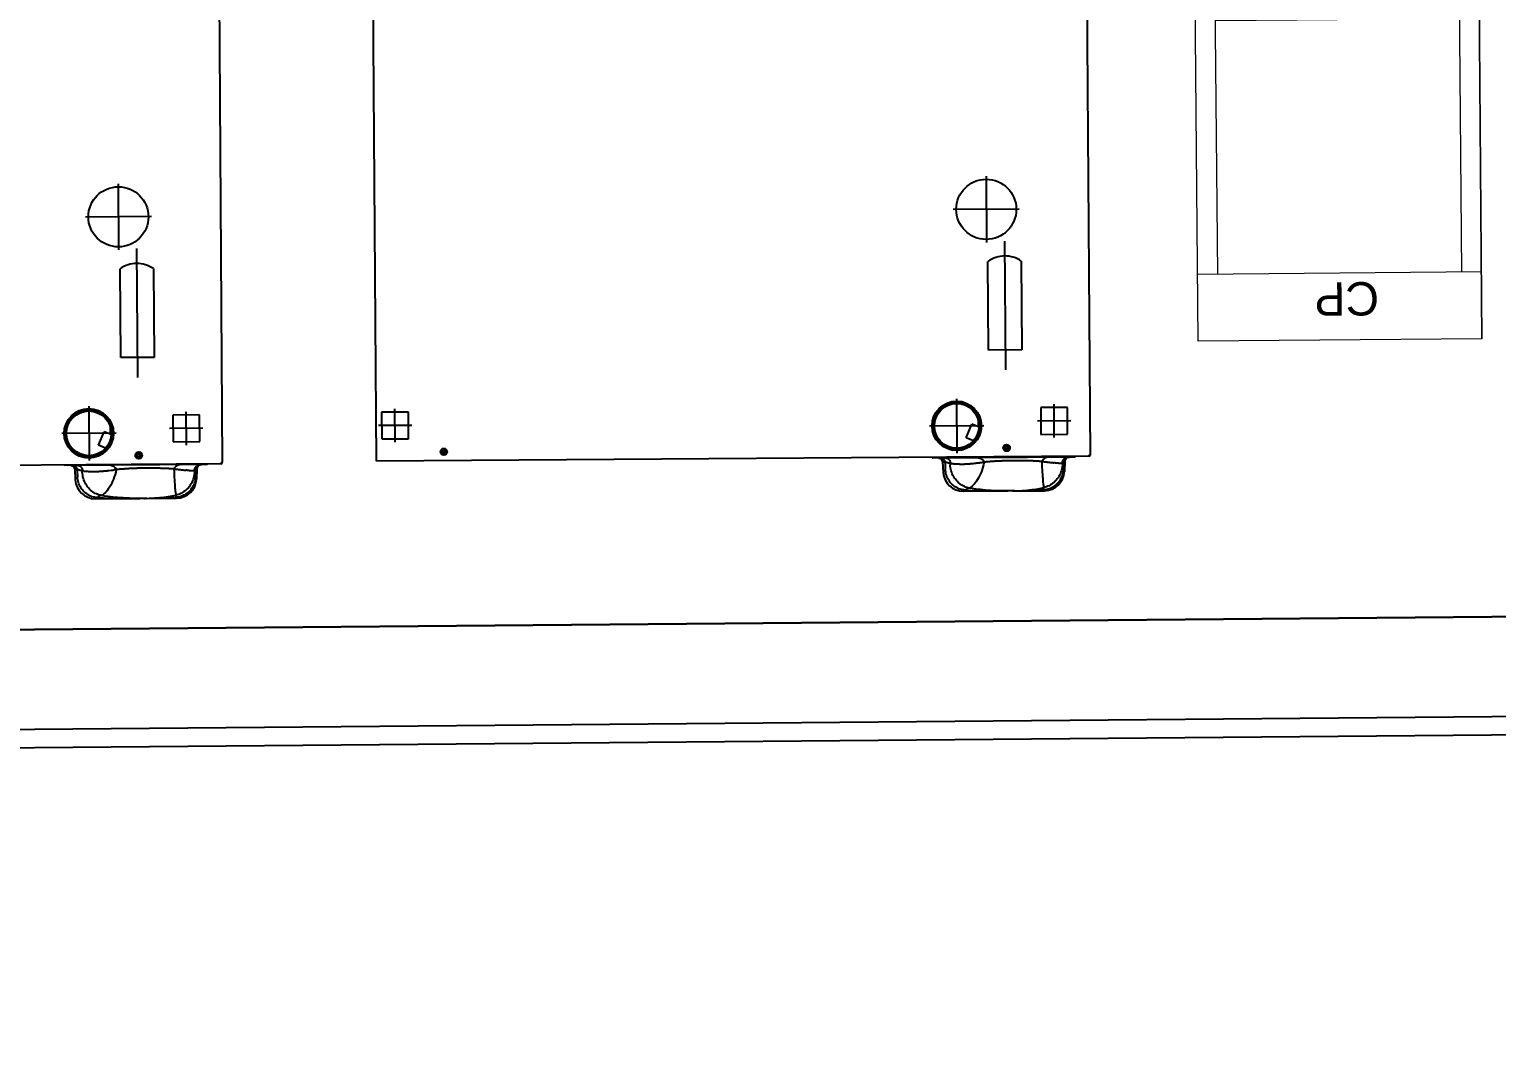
# Model space of a CAD drawing. Extents: x 306 to 2240, y 18 to 779.
# Drawn here: x 681.727 to 683.925, y 329.662 to 331.189 of the extents above; entities that cross this region are included whole.
import ezdxf

# ---------------------------------------------------------------- set-up
doc = ezdxf.new("R2010")
doc.units = 0
doc.header["$MEASUREMENT"] = 0
for name, pattern in [('DASHDOT', [25.4, 12.7, -6.35, 0, -6.35]), ('DASHED', [0.75, 0.5, -0.25]), ('DIVIDE', [1.25, 0.5, -0.25, 0, -0.25, 0, -0.25]), ('HIDDEN', [9.525, 6.35, -3.175])]:
    doc.linetypes.add(name, pattern=pattern)
for name, color, linetype in [('9-LAYOUT', 8, 'Continuous'), ('9-NÃO MACOM', 1, 'Continuous'), ('COTAS', 2, 'Continuous'), ('EQUIPOS', 1, 'Continuous'), ('MAMPOSTERIA', 6, 'Continuous'), ('TERRENO SEGUN TOPOGRAFO', 7, 'Continuous')]:
    doc.layers.add(name, color=color, linetype=linetype)
doc.styles.add('arial', font='arial.ttf')

# ---------------------------------------------------------------- blocks, each defined once
blk = doc.blocks.new('cuoccipasta')
at = {"layer": 'EQUIPOS', "color": 253, "lineweight": 0}
for p, q in [((-96.53, -257.2988), (-96.53, -256.5988)), ((-96.53, -256.5988), (-96.105, -256.5988)), ((-96.53, -256.5988), (-96.53, -257.2988)), ((-96.105, -256.5988), (-96.105, -257.2988)), ((-96.53, -256.6988), (-96.105, -256.6988)), ((-96.5, -257.2488), (-96.5, -256.6988)), ((-96.135, -256.6988), (-96.135, -257.2488)), ((-96.5, -257.078), (-96.135, -257.078)), ((-96.105, -257.2488), (-96.53, -257.2488)), ((-96.105, -257.2988), (-96.53, -257.2988))]:
    blk.add_line(p, q, dxfattribs=at)
at = {"layer": 'COTAS', "color": 253, "lineweight": 0, "insert": (-96.3764, -256.6351), "char_height": 0.05, "width": 0.20758, "attachment_point": 1, "style": 'arial'}
blk.add_mtext('CP', dxfattribs=at)
blk = doc.blocks.new('A$C34B55552')
at = {"layer": '9-LAYOUT'}
for p, q in [((-1.0112, 0.0431), (-1.0093, 0.0443)), ((-1.0093, 0.0443), (-1.0074, 0.0454)), ((-1.0074, 0.0454), (-1.0054, 0.0463)), ((-1.0054, 0.0463), (-1.0034, 0.0471)), ((-1.0034, 0.0471), (-1.0013, 0.0477)), ((-1.0013, 0.0477), (-0.9993, 0.0482)), ((-0.9533, 0.0528), (-1.0003, 0.0528)), ((-1, 0.0512), (-1.0002, 0.0524)), ((-0.9991, 0.0475), (-0.9993, 0.0482)), ((-0.9989, 0.0464), (-0.9991, 0.0475)), ((-0.9987, 0.0451), (-0.9989, 0.0464)), ((-0.9985, 0.0436), (-0.9987, 0.0451)), ((-0.9559, 0.0528), (-0.9523, 0.0528)), ((-0.9523, 0.0528), (-0.9533, 0.0528)), ((-0.953, 0.0528), (-0.9503, 0.0528)), ((-0.9503, 0.0528), (-0.9482, 0.0528)), ((-0.9482, 0.0528), (-0.9404, 0.0527)), ((-0.8787, 0.0528), (-0.9452, 0.0528)), ((-0.9404, 0.0527), (-0.9298, 0.0523)), ((-0.9298, 0.0523), (-0.9202, 0.0518)), ((-0.9202, 0.0518), (-0.9118, 0.0512)), ((-0.9118, 0.0512), (-0.9045, 0.0505)), ((-0.9045, 0.0505), (-0.898, 0.0497)), ((-0.898, 0.0497), (-0.8924, 0.0489)), ((-0.8936, 0.0437), (-0.892, 0.0451)), ((-0.8924, 0.0489), (-0.8875, 0.0481)), ((-0.892, 0.0451), (-0.8905, 0.0464)), ((-0.8905, 0.0464), (-0.889, 0.0473)), ((-0.889, 0.0473), (-0.8875, 0.0481)), ((-0.8875, 0.0481), (-0.885, 0.0492)), ((-0.8875, 0.0481), (-0.8857, 0.0477)), ((-0.8857, 0.0477), (-0.8839, 0.0471)), ((-0.885, 0.0492), (-0.883, 0.0502)), ((-0.8839, 0.0471), (-0.8821, 0.0465)), ((-0.883, 0.0502), (-0.8814, 0.0511)), ((-0.8821, 0.0465), (-0.8803, 0.0457)), ((-0.8814, 0.0511), (-0.8796, 0.0509)), ((-0.8803, 0.0457), (-0.8785, 0.0448)), ((-0.8796, 0.0509), (-0.8777, 0.0506)), ((-0.8785, 0.0448), (-0.8767, 0.0438)), ((-0.8777, 0.0506), (-0.8758, 0.0502)), ((-0.8758, 0.0502), (-0.874, 0.0497)), ((-0.874, 0.0497), (-0.8721, 0.049)), ((-0.8721, 0.049), (-0.8703, 0.0482)), ((-0.8703, 0.0482), (-0.8686, 0.0473)), ((-0.8686, 0.0473), (-0.8668, 0.0462)), ((-0.8668, 0.0462), (-0.8652, 0.0451)), ((-0.8652, 0.0451), (-0.8636, 0.0438)), ((-1.0311, 0.0092), (-1.0303, 0.0244)), ((-1.0265, 0.0203), (-1.0259, 0.0227)), ((-1.0259, 0.0227), (-1.0252, 0.025)), ((-1.0252, 0.025), (-1.0243, 0.0272)), ((-1.0243, 0.0272), (-1.0233, 0.0294)), ((-1.0233, 0.0294), (-1.0221, 0.0315)), ((-1.0221, 0.0315), (-1.0209, 0.0335)), ((-1.0209, 0.0335), (-1.0195, 0.0354)), ((-1.0195, 0.0354), (-1.018, 0.0372)), ((-1.018, 0.0372), (-1.0164, 0.0388)), ((-1.0164, 0.0388), (-1.0148, 0.0404)), ((-1.0148, 0.0404), (-1.013, 0.0418)), ((-1.013, 0.0418), (-1.0112, 0.0431)), ((-0.9983, 0.0418), (-0.9985, 0.0436)), ((-0.9981, 0.0397), (-0.9983, 0.0418)), ((-0.9979, 0.0373), (-0.9981, 0.0397)), ((-0.9977, 0.0347), (-0.9979, 0.0373)), ((-0.9975, 0.0318), (-0.9977, 0.0347)), ((-0.9973, 0.0286), (-0.9975, 0.0318)), ((-0.9972, 0.0252), (-0.9973, 0.0286)), ((-0.997, 0.0215), (-0.9972, 0.0252)), ((-0.9072, 0.0204), (-0.906, 0.0237)), ((-0.906, 0.0237), (-0.9046, 0.0269)), ((-0.9046, 0.0269), (-0.9032, 0.0299)), ((-0.9032, 0.0299), (-0.9017, 0.0328)), ((-0.9017, 0.0328), (-0.9001, 0.0354)), ((-0.9001, 0.0354), (-0.8985, 0.0378)), ((-0.8985, 0.0378), (-0.8969, 0.04)), ((-0.8969, 0.04), (-0.8953, 0.042)), ((-0.8953, 0.042), (-0.8936, 0.0437)), ((-0.8767, 0.0438), (-0.8749, 0.0426)), ((-0.8749, 0.0426), (-0.8732, 0.0413)), ((-0.8732, 0.0413), (-0.8716, 0.0399)), ((-0.8716, 0.0399), (-0.87, 0.0383)), ((-0.87, 0.0383), (-0.8684, 0.0366)), ((-0.8684, 0.0366), (-0.867, 0.0348)), ((-0.867, 0.0348), (-0.8657, 0.033)), ((-0.8657, 0.033), (-0.8645, 0.031)), ((-0.8645, 0.031), (-0.8634, 0.0289)), ((-0.8636, 0.0438), (-0.8621, 0.0424)), ((-0.8634, 0.0289), (-0.8624, 0.0268)), ((-0.8624, 0.0268), (-0.8615, 0.0246)), ((-0.8621, 0.0424), (-0.8606, 0.0409)), ((-0.8615, 0.0246), (-0.8608, 0.0223)), ((-0.8608, 0.0223), (-0.8602, 0.02)), ((-0.8606, 0.0409), (-0.8593, 0.0394)), ((-0.8593, 0.0394), (-0.858, 0.0377)), ((-0.858, 0.0377), (-0.8569, 0.036)), ((-0.8569, 0.036), (-0.8558, 0.0341)), ((-0.8558, 0.0341), (-0.8549, 0.0323)), ((-0.8549, 0.0323), (-0.8541, 0.0303)), ((-0.8541, 0.0303), (-0.8535, 0.0283)), ((-0.8535, 0.0283), (-0.8529, 0.0263)), ((-0.8529, 0.0263), (-0.8525, 0.0243)), ((-0.8525, 0.0243), (-0.8522, 0.0222)), ((-0.8522, 0.0222), (-0.852, 0.0201)), ((-0.8479, 0.0079), (-0.8487, 0.0244)), ((-1.069, -0.8424), (-1.069, 0)), ((-1.0672, 0), (-1.069, 0)), ((-1.0672, 0.0018), (0, 0.0018)), ((-1.0672, 0), (-1.0672, 0.0018)), ((-1.047, 0.0018), (-1.047, 0.0025)), ((-1.047, 0.0025), (-0.8325, 0.0025)), ((-1.0467, 0.0028), (-0.8328, 0.0028)), ((-1.0373, 0.0028), (-1.038, 0.0028)), ((-1.0369, 0.0028), (-1.0376, 0.0028)), ((-1.0366, 0.0029), (-1.0373, 0.0028)), ((-1.0362, 0.0029), (-1.0369, 0.0028)), ((-1.0358, 0.0028), (-1.0366, 0.0028)), ((-1.035, 0.0029), (-1.0358, 0.0028)), ((-1.0342, 0.0031), (-1.035, 0.0029)), ((-1.0335, 0.0034), (-1.0342, 0.0031)), ((-1.0327, 0.0037), (-1.0335, 0.0034)), ((-1.032, 0.004), (-1.0327, 0.0037)), ((-1.0314, 0.0045), (-1.032, 0.004)), ((-1.0307, 0.005), (-1.0314, 0.0045)), ((-1.0311, 0.0092), (-1.0311, 0.0086)), ((-1.0301, 0.0055), (-1.0307, 0.005)), ((-1.0296, 0.0061), (-1.0301, 0.0055)), ((-1.0291, 0.0067), (-1.0296, 0.0061)), ((-1.0293, 0.0109), (-1.0295, 0.0108)), ((-1.0292, 0.011), (-1.0293, 0.0109)), ((-1.029, 0.0111), (-1.0292, 0.011)), ((-1.0287, 0.0074), (-1.0291, 0.0067)), ((-1.0288, 0.0112), (-1.029, 0.0111)), ((-1.0286, 0.0114), (-1.0288, 0.0112)), ((-1.0283, 0.0081), (-1.0287, 0.0074)), ((-1.0284, 0.0115), (-1.0286, 0.0114)), ((-1.0281, 0.0117), (-1.0284, 0.0115)), ((-1.028, 0.0089), (-1.0283, 0.0081)), ((-1.0278, 0.0118), (-1.0281, 0.0117)), ((-1.0278, 0.0096), (-1.028, 0.0089)), ((-1.0275, 0.012), (-1.0278, 0.0118)), ((-1.0276, 0.0104), (-1.0278, 0.0096)), ((-1.0275, 0.0112), (-1.0276, 0.0104)), ((-1.0275, 0.0129), (-1.0273, 0.0154)), ((-1.0275, 0.012), (-1.0275, 0.0112)), ((-1.0273, 0.0154), (-1.027, 0.0179)), ((-1.027, 0.0179), (-1.0265, 0.0203)), ((-1.0139, 0.011), (-1.0145, 0.0111)), ((-1.0133, 0.0109), (-1.0139, 0.011)), ((-1.0127, 0.0108), (-1.0133, 0.0109)), ((-1.012, 0.0108), (-1.0127, 0.0108)), ((-1.0114, 0.0107), (-1.012, 0.0108)), ((-1.0108, 0.0106), (-1.0114, 0.0107)), ((-1.0102, 0.0105), (-1.0108, 0.0106)), ((-1.0095, 0.0104), (-1.0102, 0.0105)), ((-1.0089, 0.0104), (-1.0095, 0.0104)), ((-1.0082, 0.0103), (-1.0089, 0.0104)), ((-1.0076, 0.0102), (-1.0082, 0.0103)), ((-1.0069, 0.0101), (-1.0076, 0.0102)), ((-1.0062, 0.01), (-1.0069, 0.0101)), ((-1.0056, 0.01), (-1.0062, 0.01)), ((-1.0049, 0.0099), (-1.0056, 0.01)), ((-1.0042, 0.0098), (-1.0049, 0.0099)), ((-1.0035, 0.0097), (-1.0042, 0.0098)), ((-1.0028, 0.0097), (-1.0035, 0.0097)), ((-1.0022, 0.0096), (-1.0028, 0.0097)), ((-1.0015, 0.0095), (-1.0022, 0.0096)), ((-1.0008, 0.0095), (-1.0015, 0.0095)), ((-1.0001, 0.0094), (-1.0008, 0.0095)), ((-0.9994, 0.0093), (-1.0001, 0.0094)), ((-0.9987, 0.0093), (-0.9994, 0.0093)), ((-0.998, 0.0092), (-0.9987, 0.0093)), ((-0.9973, 0.0091), (-0.998, 0.0092)), ((-0.9966, 0.0091), (-0.9973, 0.0091)), ((-0.9968, 0.0176), (-0.997, 0.0215)), ((-0.9967, 0.0135), (-0.9968, 0.0176)), ((-0.9966, 0.0091), (-0.9967, 0.0135)), ((-0.957, 0.0028), (-0.957, 0.0018)), ((-0.952, 0.0028), (-0.952, 0.0018)), ((-0.9102, 0.0095), (-0.9093, 0.0132)), ((-0.9093, 0.0132), (-0.9083, 0.0169)), ((-0.9083, 0.0169), (-0.9072, 0.0204)), ((-0.906, 0.0099), (-0.9072, 0.0098)), ((-0.9053, 0.01), (-0.906, 0.0099)), ((-0.904, 0.0101), (-0.9053, 0.01)), ((-0.9026, 0.0103), (-0.904, 0.0101)), ((-0.899, 0.0106), (-0.9026, 0.0103)), ((-0.8982, 0.0107), (-0.899, 0.0106)), ((-0.8974, 0.0108), (-0.8982, 0.0107)), ((-0.8966, 0.0109), (-0.8974, 0.0108)), ((-0.8958, 0.011), (-0.8966, 0.0109)), ((-0.895, 0.011), (-0.8958, 0.011)), ((-0.8942, 0.0111), (-0.895, 0.011)), ((-0.8933, 0.0112), (-0.8942, 0.0111)), ((-0.8924, 0.0113), (-0.8933, 0.0112)), ((-0.8915, 0.0113), (-0.8924, 0.0113)), ((-0.8906, 0.0114), (-0.8915, 0.0113)), ((-0.8896, 0.0115), (-0.8906, 0.0114)), ((-0.8887, 0.0116), (-0.8896, 0.0115)), ((-0.8877, 0.0116), (-0.8887, 0.0116)), ((-0.8867, 0.0117), (-0.8877, 0.0116)), ((-0.8856, 0.0118), (-0.8867, 0.0117)), ((-0.8845, 0.0118), (-0.8856, 0.0118)), ((-0.8835, 0.0119), (-0.8845, 0.0118)), ((-0.8824, 0.0119), (-0.8835, 0.0119)), ((-0.8813, 0.012), (-0.8824, 0.0119)), ((-0.8802, 0.012), (-0.8813, 0.012)), ((-0.8791, 0.012), (-0.8802, 0.012)), ((-0.878, 0.012), (-0.8791, 0.012)), ((-0.8769, 0.012), (-0.878, 0.012)), ((-0.8758, 0.012), (-0.8769, 0.012)), ((-0.8747, 0.012), (-0.8758, 0.012)), ((-0.8737, 0.012), (-0.8747, 0.012)), ((-0.8726, 0.0119), (-0.8737, 0.012)), ((-0.8716, 0.0119), (-0.8726, 0.0119)), ((-0.8706, 0.0118), (-0.8716, 0.0119)), ((-0.8696, 0.0118), (-0.8706, 0.0118)), ((-0.8686, 0.0117), (-0.8696, 0.0118)), ((-0.8676, 0.0116), (-0.8686, 0.0117)), ((-0.8667, 0.0116), (-0.8676, 0.0116)), ((-0.8658, 0.0115), (-0.8667, 0.0116)), ((-0.8649, 0.0114), (-0.8658, 0.0115)), ((-0.864, 0.0113), (-0.8649, 0.0114)), ((-0.8631, 0.0113), (-0.864, 0.0113)), ((-0.8623, 0.0112), (-0.8631, 0.0113)), ((-0.8614, 0.0111), (-0.8623, 0.0112)), ((-0.8602, 0.02), (-0.8598, 0.0176)), ((-0.8598, 0.0176), (-0.8595, 0.0153)), ((-0.8595, 0.0153), (-0.8593, 0.0129)), ((-0.8515, 0.009), (-0.8516, 0.0091)), ((-0.8515, 0.009), (-0.8516, 0.0085)), ((-0.8516, 0.0085), (-0.8515, 0.0079)), ((-0.8515, 0.0079), (-0.8514, 0.0073)), ((-0.8514, 0.0073), (-0.8513, 0.0068)), ((-0.8513, 0.0068), (-0.8511, 0.0063)), ((-0.8511, 0.0063), (-0.8508, 0.0058)), ((-0.8507, 0.0088), (-0.8509, 0.0089)), ((-0.8508, 0.0058), (-0.8505, 0.0053)), ((-0.8505, 0.0088), (-0.8507, 0.0088)), ((-0.8503, 0.0087), (-0.8505, 0.0088)), ((-0.8505, 0.0053), (-0.8502, 0.0048)), ((-0.8501, 0.0087), (-0.8503, 0.0087)), ((-0.8502, 0.0048), (-0.8498, 0.0044)), ((-0.8499, 0.0086), (-0.8501, 0.0087)), ((-0.8497, 0.0086), (-0.8499, 0.0086)), ((-0.8498, 0.0044), (-0.8494, 0.0041)), ((-0.8495, 0.0085), (-0.8497, 0.0086)), ((-0.8493, 0.0085), (-0.8495, 0.0085)), ((-0.8494, 0.0041), (-0.8489, 0.0037)), ((-0.8492, 0.0084), (-0.8493, 0.0085)), ((-0.849, 0.0084), (-0.8492, 0.0084)), ((-0.8489, 0.0083), (-0.849, 0.0084)), ((-0.8487, 0.0083), (-0.8489, 0.0083)), ((-0.8489, 0.0037), (-0.8485, 0.0035)), ((-0.8486, 0.0083), (-0.8487, 0.0083)), ((-0.8485, 0.0082), (-0.8486, 0.0083)), ((-0.8484, 0.0082), (-0.8485, 0.0082)), ((-0.8485, 0.0035), (-0.848, 0.0032)), ((-0.8483, 0.0082), (-0.8484, 0.0082)), ((-0.8482, 0.0081), (-0.8483, 0.0082)), ((-0.8481, 0.0081), (-0.8482, 0.0081)), ((-0.848, 0.0081), (-0.8481, 0.0081)), ((-0.848, 0.008), (-0.848, 0.0081)), ((-0.8479, 0.008), (-0.848, 0.008)), ((-0.848, 0.0032), (-0.8475, 0.003)), ((-0.8479, 0.0085), (-0.8479, 0.0083)), ((-0.8479, 0.0083), (-0.8478, 0.0079)), ((-0.8479, 0.008), (-0.8479, 0.0083)), ((-0.8479, 0.0079), (-0.8479, 0.008)), ((-0.8479, 0.008), (-0.8479, 0.008)), ((-0.8479, 0.008), (-0.8479, 0.008)), ((-0.8477, 0.0074), (-0.8479, 0.008)), ((-0.8479, 0.0076), (-0.8479, 0.0079)), ((-0.8478, 0.0071), (-0.8479, 0.0076)), ((-0.8478, 0.0079), (-0.8477, 0.0074)), ((-0.8476, 0.0066), (-0.8478, 0.0071)), ((-0.8477, 0.0074), (-0.8476, 0.0068)), ((-0.8476, 0.0068), (-0.8477, 0.0074)), ((-0.8476, 0.0068), (-0.8474, 0.0063)), ((-0.8474, 0.0063), (-0.8476, 0.0068)), ((-0.8475, 0.0061), (-0.8476, 0.0066)), ((-0.8472, 0.0056), (-0.8475, 0.0061)), ((-0.8475, 0.003), (-0.8469, 0.0029)), ((-0.8474, 0.0063), (-0.8471, 0.0058)), ((-0.8471, 0.0058), (-0.8474, 0.0063)), ((-0.847, 0.0052), (-0.8472, 0.0056)), ((-0.8471, 0.0058), (-0.8468, 0.0053)), ((-0.8468, 0.0053), (-0.8471, 0.0058)), ((-0.8466, 0.0048), (-0.847, 0.0052)), ((-0.8469, 0.0029), (-0.8464, 0.0028)), ((-0.8468, 0.0053), (-0.8464, 0.0049)), ((-0.8464, 0.0049), (-0.8468, 0.0053)), ((-0.8463, 0.0044), (-0.8466, 0.0048)), ((-0.8464, 0.0049), (-0.846, 0.0044)), ((-0.846, 0.0044), (-0.8464, 0.0049)), ((-0.8464, 0.0028), (-0.8458, 0.0028)), ((-0.8459, 0.004), (-0.8463, 0.0044)), ((-0.8456, 0.0041), (-0.846, 0.0044)), ((-0.8455, 0.0037), (-0.8459, 0.004)), ((-0.8456, 0.0041), (-0.8452, 0.0037)), ((-0.8451, 0.0037), (-0.8456, 0.0041)), ((-0.845, 0.0034), (-0.8455, 0.0037)), ((-0.8446, 0.0035), (-0.8451, 0.0037)), ((-0.8445, 0.0032), (-0.845, 0.0034)), ((-0.8447, 0.0035), (-0.8441, 0.0032)), ((-0.8441, 0.0032), (-0.8446, 0.0035)), ((-0.844, 0.003), (-0.8445, 0.0032)), ((-0.8436, 0.003), (-0.8441, 0.0032)), ((-0.8441, 0.0032), (-0.8436, 0.003)), ((-0.8435, 0.0029), (-0.844, 0.003)), ((-0.843, 0.0029), (-0.8436, 0.003)), ((-0.8436, 0.003), (-0.843, 0.0029)), ((-0.843, 0.0028), (-0.8435, 0.0029)), ((-0.8424, 0.0028), (-0.843, 0.0029)), ((-0.843, 0.0029), (-0.8425, 0.0028)), ((-0.8424, 0.0028), (-0.843, 0.0028)), ((-0.8362, 0.0018), (-0.8362, 0.0025)), ((-0.8325, 0.0018), (-0.8325, 0.0025)), ((0, 0.0018), (0, -0.8424)), ((-0.947, -0.0111), (-0.947, -0.0123)), ((-0.9446, -0.0111), (-0.947, -0.0111)), ((-0.9446, -0.0123), (-0.947, -0.0123)), ((-0.9446, -0.0087), (-0.9446, -0.0111)), ((-0.9434, -0.0087), (-0.9446, -0.0087)), ((-0.9446, -0.0123), (-0.9446, -0.0147)), ((-0.9446, -0.0147), (-0.9434, -0.0147)), ((-0.9434, -0.0111), (-0.9434, -0.0087)), ((-0.941, -0.0111), (-0.9434, -0.0111)), ((-0.9434, -0.0147), (-0.9434, -0.0123)), ((-0.9434, -0.0123), (-0.941, -0.0123)), ((-0.941, -0.0123), (-0.941, -0.0111)), ((-0.8977, -0.0213), (-0.8958, -0.0221)), ((-0.896, -0.02), (-0.8966, -0.02)), ((-0.896, -0.0194), (-0.896, -0.02)), ((-0.8929, -0.0176), (-0.8929, -0.0165)), ((-0.8911, -0.0151), (-0.8908, -0.016)), ((-0.8908, -0.0174), (-0.8908, -0.016)), ((-0.8904, -0.0147), (-0.8898, -0.0166)), ((-0.8898, -0.0167), (-0.8898, -0.0166)), ((-0.8644, -0.0101), (-0.8577, -0.0101)), ((-0.8637, -0.0094), (-0.8602, -0.0094)), ((-0.8587, -0.0119), (-0.8533, -0.0119)), ((-0.1016, -0.0111), (-0.104, -0.0111)), ((-0.104, -0.0111), (-0.104, -0.0123)), ((-0.1016, -0.0123), (-0.104, -0.0123)), ((-0.1004, -0.0087), (-0.1016, -0.0087)), ((-0.1016, -0.0087), (-0.1016, -0.0111)), ((-0.1016, -0.0123), (-0.1016, -0.0147)), ((-0.1016, -0.0147), (-0.1004, -0.0147)), ((-0.1004, -0.0111), (-0.1004, -0.0087)), ((-0.098, -0.0111), (-0.1004, -0.0111)), ((-0.1004, -0.0123), (-0.098, -0.0123)), ((-0.1004, -0.0147), (-0.1004, -0.0123)), ((-0.098, -0.0123), (-0.098, -0.0111)), ((-0.9063, -0.0415), (-0.9044, -0.0423)), ((-0.9029, -0.043), (-0.8922, -0.0475)), ((-0.902, -0.0434), (-0.902, -0.0533)), ((-0.8943, -0.0227), (-0.8836, -0.0273)), ((-0.8836, -0.0273), (-0.8922, -0.0475)), ((-0.8384, -0.0251), (-0.8408, -0.0251)), ((-0.8373, -0.0269), (-0.8397, -0.0269)), ((-0.834, -0.0347), (-0.8361, -0.0347)), ((-0.902, -0.0582), (-0.902, -0.0629)), ((-0.8453, -0.0728), (-0.8397, -0.0635)), ((-0.8388, -0.062), (-0.837, -0.0629)), ((-0.8371, -0.0584), (-0.8353, -0.0593))]:
    blk.add_line(p, q, dxfattribs=at)
at = {"layer": '9-LAYOUT', "linetype": 'DIVIDE'}
blk.add_line((-1.069, 0.0018), (-1.069, 0.0018), dxfattribs=at)
at = {"layer": '9-LAYOUT', "linetype": 'DASHDOT'}
for p, q in [((-0.8695, -0.0859), (-0.8695, -0.0045)), ((-1.0155, -0.0266), (-1.0155, -0.0766)), ((-0.0283, -0.0266), (-0.0283, -0.0766)), ((-1.0405, -0.0516), (-0.9905, -0.0516)), ((-0.9102, -0.0452), (-0.8288, -0.0452)), ((-0.0533, -0.0516), (-0.0033, -0.0516)), ((-0.943, -0.3215), (-0.943, -0.1285)), ((-0.916, -0.4187), (-0.916, -0.3197)), ((-0.9655, -0.3692), (-0.8665, -0.3692))]:
    blk.add_line(p, q, dxfattribs=at)
at = {"layer": '9-LAYOUT', "linetype": 'DASHED'}
for p, q in [((-1.0355, -0.0316), (-1.0355, -0.0716)), ((-0.9955, -0.0316), (-1.0355, -0.0316)), ((-0.9955, -0.0716), (-0.9955, -0.0316)), ((-0.0083, -0.0316), (-0.0483, -0.0316)), ((-0.0483, -0.0316), (-0.0483, -0.0716)), ((-0.0083, -0.0716), (-0.0083, -0.0316)), ((-1.0355, -0.0716), (-0.9955, -0.0716)), ((-0.0483, -0.0716), (-0.0083, -0.0716)), ((-0.968, -0.1582), (-0.918, -0.1582)), ((-0.968, -0.2912), (-0.968, -0.1582)), ((-0.918, -0.1582), (-0.918, -0.2912))]:
    blk.add_line(p, q, dxfattribs=at)
at = {"layer": '9-LAYOUT'}
for points in [[(-1, 0.0512), (-1.0019, 0.051), (-1.0038, 0.0507), (-1.0058, 0.0502), (-1.0076, 0.0496), (-1.0095, 0.0489), (-1.0113, 0.0481), (-1.0131, 0.0472), (-1.0148, 0.0461), (-1.0164, 0.045), (-1.018, 0.0437), (-1.0195, 0.0423), (-1.0209, 0.0409), (-1.0222, 0.0393), (-1.0234, 0.0377), (-1.0246, 0.036), (-1.0256, 0.0342), (-1.0265, 0.0323), (-1.0273, 0.0304), (-1.028, 0.0284), (-1.0285, 0.0264), (-1.0289, 0.0243), (-1.0292, 0.0222), (-1.0294, 0.0201)], [(-0.9559, 0.0528), (-0.9685, 0.0526), (-0.9796, 0.0523), (-0.9899, 0.0518), (-1, 0.0512)], [(-1, 0.0512), (-0.9998, 0.0503), (-0.9995, 0.0493), (-0.9993, 0.0482)], [(-0.9531, 0.0528), (-0.959, 0.0527), (-0.967, 0.0523), (-0.9744, 0.0518), (-0.9813, 0.0511), (-0.9877, 0.0503), (-0.9936, 0.0493), (-0.9993, 0.0482)], [(-0.9531, 0.0528), (-0.9521, 0.0528), (-0.9493, 0.0528), (-0.9482, 0.0528)], [(-0.9482, 0.0528), (-0.9471, 0.0528), (-0.9452, 0.0528)], [(-0.8814, 0.0511), (-0.8906, 0.0516), (-0.9011, 0.052), (-0.9129, 0.0523), (-0.9263, 0.0526), (-0.9414, 0.0528), (-0.9452, 0.0528)], [(-0.8787, 0.0528), (-0.8788, 0.0527), (-0.8791, 0.0525), (-0.8797, 0.0522), (-0.8804, 0.0517), (-0.8814, 0.0511)], [(-1.0366, 0.0029), (-1.0359, 0.0031), (-1.0352, 0.0034), (-1.0346, 0.0037), (-1.034, 0.004), (-1.0334, 0.0045), (-1.0329, 0.005), (-1.0325, 0.0055), (-1.0321, 0.0061), (-1.0317, 0.0067), (-1.0315, 0.0073), (-1.0313, 0.0079), (-1.0311, 0.0086)], [(-1.0362, 0.0029), (-1.0356, 0.0031), (-1.0349, 0.0033), (-1.0343, 0.0035), (-1.0337, 0.0038), (-1.0331, 0.0042), (-1.0325, 0.0046), (-1.032, 0.0051), (-1.0316, 0.0056), (-1.0312, 0.0061), (-1.0308, 0.0067), (-1.0305, 0.0073), (-1.0302, 0.0079), (-1.03, 0.0086), (-1.0299, 0.0093), (-1.0298, 0.0099), (-1.0297, 0.0106)], [(-1.0311, 0.0092), (-1.0311, 0.0093), (-1.031, 0.0093), (-1.031, 0.0094), (-1.031, 0.0094), (-1.031, 0.0094), (-1.031, 0.0095), (-1.0309, 0.0095), (-1.0309, 0.0096), (-1.0309, 0.0096), (-1.0308, 0.0097), (-1.0308, 0.0097), (-1.0307, 0.0098), (-1.0307, 0.0098), (-1.0306, 0.0099), (-1.0305, 0.0099), (-1.0305, 0.01), (-1.0304, 0.0101), (-1.0303, 0.0101), (-1.0302, 0.0102), (-1.0302, 0.0103), (-1.0301, 0.0103), (-1.03, 0.0104), (-1.0299, 0.0105), (-1.0297, 0.0106)], [(-1.0294, 0.0201), (-1.0295, 0.0172), (-1.0296, 0.0145), (-1.0297, 0.0118)], [(-1.0297, 0.0106), (-1.0297, 0.0113), (-1.0297, 0.0118)], [(-1.0297, 0.0106), (-1.0296, 0.0107), (-1.0295, 0.0108)], [(-1.0275, 0.0129), (-1.0275, 0.0124), (-1.0275, 0.012)], [(-1.0275, 0.012), (-1.0274, 0.0121), (-1.0273, 0.0121), (-1.0272, 0.0121)], [(-1.0272, 0.0121), (-1.027, 0.0122), (-1.0267, 0.0122), (-1.0263, 0.0122), (-1.026, 0.0122), (-1.0257, 0.0122), (-1.0253, 0.0122), (-1.0249, 0.0122), (-1.0246, 0.0122), (-1.0242, 0.0122), (-1.0237, 0.0121), (-1.0233, 0.0121), (-1.0229, 0.0121), (-1.0224, 0.012), (-1.022, 0.012), (-1.0215, 0.0119), (-1.021, 0.0119), (-1.0205, 0.0118), (-1.02, 0.0118), (-1.0195, 0.0117), (-1.019, 0.0117), (-1.0184, 0.0116), (-1.0179, 0.0115), (-1.0173, 0.0115), (-1.0168, 0.0114), (-1.0162, 0.0113), (-1.0156, 0.0112), (-1.0145, 0.0111)], [(-1.006, 0.0028), (-1.0051, 0.0028), (-1.0043, 0.003), (-1.0034, 0.0032), (-1.0026, 0.0034), (-1.0018, 0.0038), (-1.001, 0.0042), (-1.0003, 0.0047), (-0.9996, 0.0053), (-0.9989, 0.0059), (-0.9982, 0.0066), (-0.9976, 0.0074), (-0.9971, 0.0082), (-0.9966, 0.0091)], [(-0.9966, 0.0091), (-0.9958, 0.009), (-0.9951, 0.009), (-0.9944, 0.0089), (-0.9936, 0.0088), (-0.9929, 0.0088), (-0.9921, 0.0087), (-0.9914, 0.0087), (-0.9907, 0.0086), (-0.9899, 0.0086), (-0.9892, 0.0086), (-0.9884, 0.0085), (-0.9877, 0.0085), (-0.987, 0.0084), (-0.9862, 0.0084), (-0.9855, 0.0083), (-0.9848, 0.0083), (-0.984, 0.0083), (-0.9833, 0.0082), (-0.9825, 0.0082), (-0.9818, 0.0082), (-0.9811, 0.0081), (-0.9803, 0.0081), (-0.9796, 0.0081), (-0.9788, 0.008), (-0.9781, 0.008), (-0.9773, 0.008), (-0.9766, 0.008), (-0.9758, 0.0079), (-0.9751, 0.0079), (-0.9743, 0.0079), (-0.9736, 0.0079), (-0.9728, 0.0079), (-0.9721, 0.0078), (-0.9713, 0.0078), (-0.9706, 0.0078), (-0.9698, 0.0078), (-0.9691, 0.0078), (-0.9683, 0.0078), (-0.9676, 0.0077), (-0.9668, 0.0077), (-0.9661, 0.0077), (-0.9653, 0.0077), (-0.9645, 0.0077), (-0.9638, 0.0077), (-0.963, 0.0077), (-0.9623, 0.0077), (-0.9615, 0.0077), (-0.9607, 0.0076), (-0.96, 0.0076), (-0.9592, 0.0076), (-0.9585, 0.0076), (-0.9577, 0.0076), (-0.9569, 0.0076), (-0.9562, 0.0076), (-0.9554, 0.0076), (-0.9546, 0.0076), (-0.9539, 0.0076), (-0.9531, 0.0076), (-0.9523, 0.0076), (-0.9516, 0.0076), (-0.9508, 0.0076), (-0.95, 0.0076), (-0.9493, 0.0076), (-0.9485, 0.0076), (-0.9477, 0.0077), (-0.9469, 0.0077), (-0.9462, 0.0077), (-0.9454, 0.0077), (-0.9446, 0.0077), (-0.9438, 0.0077), (-0.943, 0.0077), (-0.9423, 0.0077), (-0.9415, 0.0077), (-0.9407, 0.0078), (-0.9399, 0.0078), (-0.9391, 0.0078), (-0.9383, 0.0078), (-0.9375, 0.0078), (-0.9367, 0.0079), (-0.9359, 0.0079), (-0.9351, 0.0079), (-0.9343, 0.0079), (-0.9335, 0.008), (-0.9327, 0.008), (-0.9319, 0.008), (-0.9311, 0.0081), (-0.9303, 0.0081), (-0.9295, 0.0081), (-0.9287, 0.0082), (-0.9278, 0.0082), (-0.927, 0.0083), (-0.9262, 0.0083), (-0.9253, 0.0084), (-0.9245, 0.0084), (-0.9237, 0.0084), (-0.9228, 0.0085), (-0.922, 0.0086), (-0.9211, 0.0086), (-0.9203, 0.0087), (-0.9194, 0.0087), (-0.9186, 0.0088), (-0.9178, 0.0088), (-0.9169, 0.0089), (-0.9161, 0.009), (-0.9152, 0.009), (-0.9144, 0.0091), (-0.9136, 0.0092), (-0.9128, 0.0093), (-0.9119, 0.0093), (-0.9111, 0.0094), (-0.9102, 0.0095)], [(-0.9102, 0.0095), (-0.9091, 0.0096), (-0.9085, 0.0097), (-0.9072, 0.0098)], [(-0.9014, 0.0028), (-0.9022, 0.0028), (-0.903, 0.003), (-0.9038, 0.0032), (-0.9046, 0.0035), (-0.9054, 0.0039), (-0.9061, 0.0043), (-0.9068, 0.0049), (-0.9075, 0.0055), (-0.9082, 0.0061), (-0.9088, 0.0069), (-0.9093, 0.0077), (-0.9098, 0.0086), (-0.9102, 0.0095)], [(-0.8614, 0.0111), (-0.8607, 0.0111), (-0.86, 0.011), (-0.8593, 0.0109)], [(-0.8593, 0.0109), (-0.8593, 0.0119), (-0.8593, 0.0129)], [(-0.8593, 0.0109), (-0.8586, 0.0108), (-0.858, 0.0107), (-0.8573, 0.0105), (-0.8567, 0.0104), (-0.856, 0.0102), (-0.8553, 0.01), (-0.8545, 0.0098), (-0.8536, 0.0095)], [(-0.8523, 0.0028), (-0.853, 0.0028), (-0.8536, 0.0029), (-0.8543, 0.0031), (-0.8549, 0.0033), (-0.8555, 0.0036), (-0.8561, 0.0039), (-0.8566, 0.0043), (-0.8571, 0.0047), (-0.8575, 0.0052), (-0.8579, 0.0057), (-0.8583, 0.0063), (-0.8586, 0.0069), (-0.8589, 0.0075), (-0.8591, 0.0082), (-0.8592, 0.0088), (-0.8593, 0.0095), (-0.8593, 0.0102), (-0.8593, 0.0109)], [(-0.8536, 0.0095), (-0.8533, 0.0094), (-0.8529, 0.0094), (-0.8526, 0.0093), (-0.8522, 0.0092), (-0.8519, 0.0091), (-0.8516, 0.0091)], [(-0.8517, 0.0119), (-0.8518, 0.0147), (-0.8519, 0.0175), (-0.852, 0.0201)], [(-0.8516, 0.0091), (-0.8517, 0.0105), (-0.8517, 0.0119)], [(-0.8515, 0.009), (-0.8514, 0.009), (-0.8513, 0.009), (-0.8509, 0.0089)], [(-0.896, -0.02), (-0.8954, -0.02), (-0.8948, -0.0201), (-0.8942, -0.0202), (-0.894, -0.0202)], [(-0.8919, -0.0183), (-0.8919, -0.0183), (-0.8923, -0.018), (-0.8927, -0.0177), (-0.8932, -0.0175), (-0.8937, -0.0173), (-0.8937, -0.0173)], [(-0.8908, -0.016), (-0.8905, -0.0161), (-0.8903, -0.0162), (-0.8901, -0.0163), (-0.8899, -0.0164), (-0.8898, -0.0166), (-0.8898, -0.0166)], [(-0.8903, -0.017), (-0.8904, -0.0168), (-0.8908, -0.016)], [(-0.879, -0.0094), (-0.8792, -0.0097), (-0.8804, -0.0119)], [(-0.8719, -0.0083), (-0.8721, -0.0085), (-0.8737, -0.0105)], [(-0.8649, -0.0105), (-0.8645, -0.0101), (-0.8635, -0.0087), (-0.8635, -0.0087)], [(-0.8631, -0.0088), (-0.8637, -0.0094), (-0.8648, -0.0105)]]:
    blk.add_lwpolyline(points, dxfattribs=at)
for centre, radius in [((-0.944, -0.0117), 0.00509), ((-0.944, -0.0117), 0.0041), ((-0.8695, -0.0452), 0.037), ((-0.8695, -0.0452), 0.035), ((-0.8695, -0.0452), 0.0335), ((-0.101, -0.0117), 0.00509), ((-0.101, -0.0117), 0.0041), ((-0.916, -0.3692), 0.045)]:
    blk.add_circle(centre, radius, dxfattribs=at)
for centre, radius, start, end in [((-1.0003, 0.0228), 0.03, 90, 177), ((-0.8787, 0.0228), 0.03, 3, 90), ((-1.0672, 0), 0.0018, 90, 180), ((-1.0672, 0), 0.001, 90, 180), ((-1.0662, -0.001), 0.0018, 123.7758, 146.2242), ((-0.8493, 0.0031), 0.0003, 239.1441, 270), ((-0.841, -0.0892), 0.017, 102.3948, 143.4842)]:
    blk.add_arc(centre, radius, start, end, dxfattribs=at)
at = {"layer": '9-LAYOUT', "linetype": 'DASHED'}
blk.add_arc((-0.943, -0.2558), 0.0433, 234.7353, 305.2647, dxfattribs=at)

msp = doc.modelspace()

# ---------------------------------------------------------------- linework, layer by layer
at = {"layer": '9-LAYOUT', "color": 1, "linetype": 'HIDDEN', "ltscale": 450}
msp.add_lwpolyline([(679.7357, 330.273), (687.6236, 330.3411), (687.613, 331.5657), (679.7251, 331.4976)], close=True, dxfattribs=at)
at = {"layer": 'MAMPOSTERIA'}
for p, q in [((687.6236, 330.3411), (675.8686, 330.2395)), ((689.9213, 330.2109), (668.0502, 330.0219))]:
    msp.add_line(p, q, dxfattribs=at)
at = {"layer": 'TERRENO SEGUN TOPOGRAFO'}
msp.add_lwpolyline([(629.5537, 329.6623), (712.6737, 330.3806), (714.1766, 410.3725), (631.2383, 410.3725)], close=True, dxfattribs=at)

# ---------------------------------------------------------------- block references
at = {"layer": '9-LAYOUT', "rotation": 180.3984912294786}
for p in [(680.9474, 330.5326), (682.2473, 330.5438)]:
    msp.add_blockref('A$C34B55552', p, dxfattribs=at)
at = {"layer": '9-NÃO MACOM', "rotation": 180.4935123276697}
msp.add_blockref('cuoccipasta', (589.587, 73.3049), dxfattribs=at)

doc.saveas('drawing.dxf')
